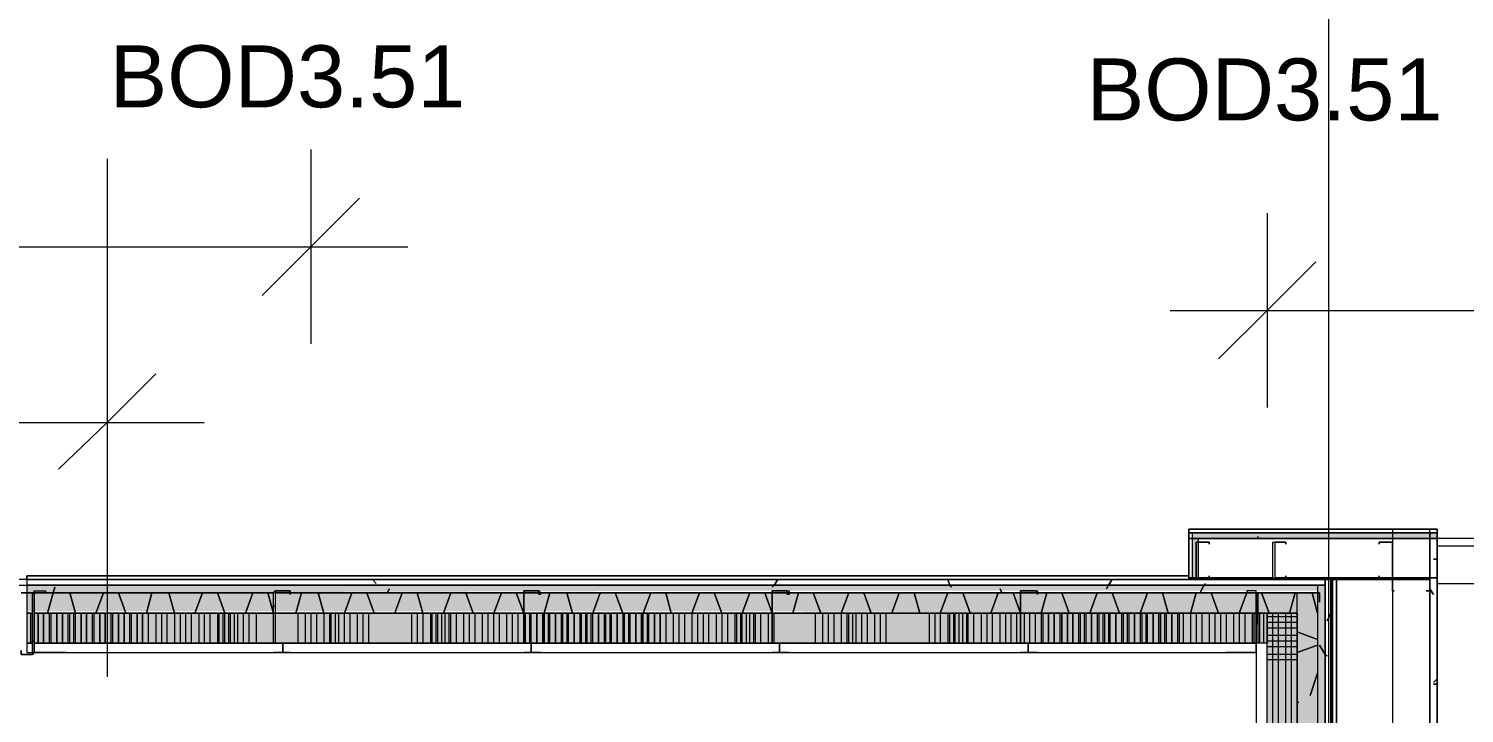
# Model space of a CAD drawing. Header units: metres. Extents: x -2 to 237, y -8 to 52.
# Drawn here: x 32.766 to 36.29, y 33.241 to 34.92 of the extents above; entities that cross this region are included whole.
import ezdxf

# ---------------------------------------------------------------- set-up
doc = ezdxf.new("R2010")
doc.units = ezdxf.units.M
doc.layers.add('HVAC - Ductos', color=5, linetype='Continuous', lineweight=0)
doc.layers.add('PDF2_Text', color=7, linetype='Continuous', lineweight=0)
doc.layers.add('PDF2_Geometry', color=7, linetype='Continuous', lineweight=0, true_color=0xaaaaaa)
doc.layers.add('PDF2_Solid Fills', color=7, linetype='Continuous', lineweight=0, true_color=0xffffff)
doc.styles.add('PDF Helvetica', font='')
doc.styles.get('PDF Helvetica').set_extended_font_data('Helvetica')

msp = doc.modelspace()

# ---------------------------------------------------------------- hatches: boundary and pattern name
at = {"layer": 'PDF2_Solid Fills', "lineweight": 0, "transparency": 33554559}
for points in [[(35.6368, 33.6694), (36.2238, 33.6694), (36.2238, 33.6832), (35.623, 33.6832), (35.623, 33.5731), (35.6368, 33.5731)], [(35.9302, 33.541), (35.9302, 33.5547), (32.7612, 33.5547), (32.7612, 33.5364), (34.4902, 33.541)], [(35.9302, 27.9503), (35.9348, 27.9503), (35.9302, 27.9457), (35.9302, 27.2715), (35.9348, 27.2715), (35.9302, 27.267), (35.9302, 26.6616), (35.9348, 26.6616), (35.9302, 26.657), (35.9302, 25.7397), (35.9348, 25.7397), (35.9302, 25.7352), (35.9302, 25.1298), (35.9348, 25.1298), (35.9302, 25.1252), (35.9302, 23.4008), (35.9486, 23.4008), (35.9486, 33.5547), (35.9302, 33.5547), (35.9302, 32.9081), (35.9348, 32.9081), (35.9302, 32.9035), (35.9302, 32.2935), (35.9348, 32.2935), (35.9302, 32.2889), (35.9302, 31.3625), (35.9348, 31.3625), (35.9302, 31.3579), (35.9302, 30.0738), (35.9348, 30.0738), (35.9302, 30.0692), (35.9302, 29.4638), (35.9348, 29.4638), (35.9302, 29.4592), (35.9302, 28.5603), (35.9348, 28.5603), (35.9302, 28.5557)], [(35.9302, 27.9503), (35.9348, 27.9503), (35.9302, 27.9457), (35.9302, 27.2715), (35.9348, 27.2715), (35.9302, 27.267), (35.9302, 26.6616), (35.9348, 26.6616), (35.9302, 26.657), (35.9302, 25.7397), (35.9348, 25.7397), (35.9302, 25.7352), (35.9302, 25.1298), (35.9348, 25.1298), (35.9302, 25.1252), (35.9302, 23.4008), (35.9486, 23.4008), (35.9486, 33.5547), (35.9302, 33.5547), (35.9302, 32.9081), (35.9348, 32.9081), (35.9302, 32.9035), (35.9302, 32.2935), (35.9348, 32.2935), (35.9302, 32.2889), (35.9302, 31.3625), (35.9348, 31.3625), (35.9302, 31.3579), (35.9302, 30.0738), (35.9348, 30.0738), (35.9302, 30.0692), (35.9302, 29.4638), (35.9348, 29.4638), (35.9302, 29.4592), (35.9302, 28.5603), (35.9348, 28.5603), (35.9302, 28.5557)], [(35.8798, 31.9909), (35.8798, 33.4859), (35.8065, 33.4859), (35.8065, 23.5292), (35.8798, 23.5292), (35.8798, 25.0197), (35.8523, 25.0243), (35.8798, 25.0243), (35.8798, 25.0701), (35.8523, 25.0747), (35.8798, 25.0747), (35.8798, 26.3681), (35.8523, 26.3727), (35.8798, 26.3727), (35.8798, 26.4139), (35.8523, 26.4185), (35.8798, 26.4185), (35.8798, 27.8449), (35.8523, 27.8495), (35.8798, 27.8495), (35.8798, 27.8953), (35.8523, 27.8999), (35.8798, 27.8999), (35.8798, 29.2345), (35.8523, 29.2391), (35.8798, 29.2391), (35.8798, 30.6929), (35.8523, 30.6975), (35.8798, 30.6975), (35.8798, 31.9863), (35.8523, 31.9909)], [(35.8798, 31.9909), (35.8798, 33.4859), (35.8065, 33.4859), (35.8065, 23.5292), (35.8798, 23.5292), (35.8798, 25.0197), (35.8523, 25.0243), (35.8798, 25.0243), (35.8798, 25.0701), (35.8523, 25.0747), (35.8798, 25.0747), (35.8798, 26.3681), (35.8523, 26.3727), (35.8798, 26.3727), (35.8798, 26.4139), (35.8523, 26.4185), (35.8798, 26.4185), (35.8798, 27.8449), (35.8523, 27.8495), (35.8798, 27.8495), (35.8798, 27.8953), (35.8523, 27.8999), (35.8798, 27.8999), (35.8798, 29.2345), (35.8523, 29.2391), (35.8798, 29.2391), (35.8798, 30.6929), (35.8523, 30.6975), (35.8798, 30.6975), (35.8798, 31.9863), (35.8523, 31.9909)]]:
    msp.add_hatch(color=256, dxfattribs=at).paths.add_polyline_path(points)
h = msp.add_hatch(color=256, dxfattribs=at)
h.paths.add_polyline_path([(33.3665, 33.4905), (33.3665, 33.5364), (32.7612, 33.5364), (32.7612, 33.4905)])
h.paths.add_polyline_path([(33.3711, 33.5364), (33.3711, 33.4905), (35.2011, 33.4905), (35.7997, 33.486), (35.8065, 33.486), (35.8065, 33.4905), (35.8798, 33.4905), (35.8798, 33.5364)])
h = msp.add_hatch(color=256, dxfattribs=at)
h.paths.add_polyline_path([(33.3665, 33.4905), (33.3665, 33.5364), (32.7612, 33.5364), (32.7612, 33.4905)])
h.paths.add_polyline_path([(34.5911, 33.4905), (35.8655, 33.486), (35.8798, 33.486), (35.8798, 33.5364), (33.3711, 33.5364), (33.3711, 33.4905)])
h = msp.add_hatch(color=256, dxfattribs=at)
h.paths.add_polyline_path([(35.8798, 29.2391), (35.889, 29.2391), (35.8798, 29.2345), (35.8798, 29.1887), (35.9302, 29.1887), (35.9302, 33.5364), (35.8798, 33.5364), (35.8798, 31.9909), (35.889, 31.9909), (35.8798, 31.9863), (35.8798, 30.6975), (35.889, 30.6975), (35.8798, 30.6929)])
h.paths.add_polyline_path([(35.889, 26.3727), (35.8798, 26.3681), (35.8798, 25.0747), (35.889, 25.0747), (35.8798, 25.0701), (35.8798, 25.0243), (35.889, 25.0243), (35.8798, 25.0197), (35.8798, 23.4512), (35.9302, 23.4512), (35.9302, 29.1841), (35.8798, 29.1841), (35.8798, 27.8999), (35.889, 27.8999), (35.8798, 27.8953), (35.8798, 27.8495), (35.889, 27.8495), (35.8798, 27.8449), (35.8798, 26.4185), (35.889, 26.4185), (35.8798, 26.4139), (35.8798, 26.3727)])
h = msp.add_hatch(color=256, dxfattribs=at)
h.paths.add_polyline_path([(35.8798, 29.2391), (35.889, 29.2391), (35.8798, 29.2345), (35.8798, 29.1887), (35.9302, 29.1887), (35.9302, 33.5364), (35.8798, 33.5364), (35.8798, 31.9909), (35.889, 31.9909), (35.8798, 31.9863), (35.8798, 30.6975), (35.889, 30.6975), (35.8798, 30.6929)])
h.paths.add_polyline_path([(35.889, 26.3727), (35.8798, 26.3681), (35.8798, 25.0747), (35.889, 25.0747), (35.8798, 25.0701), (35.8798, 25.0243), (35.889, 25.0243), (35.8798, 25.0197), (35.8798, 23.4512), (35.9302, 23.4512), (35.9302, 29.1841), (35.8798, 29.1841), (35.8798, 27.8999), (35.889, 27.8999), (35.8798, 27.8953), (35.8798, 27.8495), (35.889, 27.8495), (35.8798, 27.8449), (35.8798, 26.4185), (35.889, 26.4185), (35.8798, 26.4139), (35.8798, 26.3727)])
h = msp.add_hatch(color=256, dxfattribs=at)
h.paths.add_polyline_path([(32.7749, 33.4126), (32.7749, 33.4859), (32.7612, 33.4859), (32.7612, 33.4126)])
h.paths.add_polyline_path([(35.7835, 33.4126), (35.8064, 33.4126), (35.8064, 33.4859), (35.7835, 33.4859)])
h.paths.add_polyline_path([(35.7789, 33.4126), (35.7789, 33.4859), (32.7795, 33.4859), (32.7795, 33.4126)])
h = msp.add_hatch(color=256, dxfattribs=at)
h.paths.add_polyline_path([(32.7749, 33.4126), (32.7749, 33.4859), (32.7612, 33.4859), (32.7612, 33.4126)])
h.paths.add_polyline_path([(35.7835, 33.4126), (35.8064, 33.4126), (35.8064, 33.4859), (35.7835, 33.4859)])
h.paths.add_polyline_path([(35.7789, 33.4126), (35.7789, 33.4859), (32.7795, 33.4859), (32.7795, 33.4126)])

# ---------------------------------------------------------------- linework, layer by layer
at = {"layer": 'HVAC - Ductos', "lineweight": 0}
for points in [[(35.9578, 32.7888), (35.9578, 38.9803), (35.9578, 40.7185)], [(33.4582, 34.6234), (33.4582, 34.3849), (33.4582, 34.1464)], [(33.5775, 34.5041), (33.4582, 34.3849), (33.339, 34.2657)], [(35.8065, 34.4675), (35.8065, 34.2289), (35.8065, 33.9905)], [(22.1898, 34.3849), (24.4554, 34.3849), (26.8357, 34.3849), (30.4589, 34.3849), (33.6968, 34.3849)], [(35.9257, 34.3482), (35.8065, 34.2289), (35.6872, 34.1097)], [(35.568, 34.2289), (42.4015, 34.2289)], [(32.9583, 34.1923), (32.9583, 33.9538), (32.9583, 33.7199)], [(33.0776, 34.073), (32.9583, 33.9538), (32.8392, 33.8391)], [(27.8355, 33.9538), (33.1968, 33.9538)]]:
    msp.add_lwpolyline(points, dxfattribs=at)
at = {"layer": 'PDF2_Geometry', "lineweight": 0}
for points in [[(32.9583, 34.6004), (32.9583, 33.33)], [(35.8202, 33.5731), (35.6368, 33.5731), (35.6322, 33.5731), (35.623, 33.5731), (35.6138, 33.5731), (35.6138, 33.6832), (35.6138, 33.6924), (36.1137, 33.6924), (36.1137, 33.5685)], [(35.8248, 33.5731), (36.1137, 33.5731), (36.2238, 33.5731), (36.2238, 33.6694), (35.6138, 33.6694), (35.6138, 33.5731), (35.6322, 33.5731), (35.8202, 33.5731)], [(35.623, 33.5731), (35.623, 33.6694), (35.623, 33.6832), (36.2238, 33.6832), (36.2238, 33.6924)], [(36.2238, 33.6832), (36.2238, 33.6694), (35.6368, 33.6694), (35.6368, 33.6602), (35.6368, 33.5731)], [(36.1321, 31.2342), (36.1321, 31.6377), (36.1321, 32.0413), (36.1321, 32.266), (36.1137, 32.266), (36.1321, 32.266), (36.2054, 32.266), (36.2054, 33.0824), (36.2054, 33.1741), (36.2054, 33.6924), (36.1137, 33.6924), (36.2054, 33.6924), (36.2238, 33.6924), (36.2238, 33.5731), (36.2238, 33.6694)], [(36.2238, 33.5731), (36.2238, 33.6694), (36.2238, 33.6832), (36.2238, 33.6924), (36.1137, 33.6924)], [(36.1137, 32.2752), (36.1137, 32.266), (36.2054, 32.266), (36.2054, 33.0824), (36.2054, 33.1741), (36.2054, 33.6694), (36.1137, 33.6694), (36.1137, 33.5685)], [(36.2054, 32.266), (36.2238, 32.266), (36.2238, 33.0824), (36.2238, 33.1741), (36.2238, 33.6924), (36.2054, 33.6924)], [(36.2238, 33.651), (38.9022, 33.651)], [(29.1472, 24.9142), (29.1472, 33.3209), (29.1472, 33.5364), (29.1472, 33.5547), (32.7612, 33.5547), (35.9302, 33.5547), (35.9302, 33.5364), (35.7789, 33.5364), (35.2011, 33.5364), (34.5911, 33.5364), (33.9811, 33.5364), (33.3711, 33.5364), (33.9811, 33.5364), (34.5911, 33.5364), (35.2011, 33.5364), (35.7789, 33.5364), (35.8798, 33.5364), (35.9302, 33.5364), (35.9302, 23.5521)], [(31.4036, 23.387), (35.9486, 23.387), (35.9486, 23.4008), (35.9486, 23.5521), (35.9486, 33.5547), (35.9302, 33.5547), (35.7789, 33.5547), (32.7612, 33.5547), (32.7612, 33.5364), (32.7612, 33.4859), (32.7749, 33.4859)], [(35.9486, 33.5685), (35.9624, 33.5685), (35.9624, 32.399), (35.9624, 33.5685), (35.9486, 33.5685), (35.7789, 33.5685), (32.7612, 33.5685), (32.7612, 33.5777), (35.6138, 33.5777), (32.7612, 33.5777), (32.7612, 33.5685), (32.0961, 33.5685)], [(35.6322, 33.5685), (32.7612, 33.5685), (32.7612, 33.5547), (35.9486, 33.5547), (35.9486, 33.5685), (32.7612, 33.5685), (35.9624, 33.5685), (35.8523, 33.5685), (36.0816, 33.5685), (35.8523, 33.5685), (35.9486, 33.5685), (35.9624, 33.5685), (35.9624, 23.5521)], [(35.3203, 33.5685), (32.7612, 33.5685)], [(35.6322, 33.5685), (32.7612, 33.5685), (32.7612, 33.5364), (32.7612, 33.3896), (32.7795, 33.3896)], [(35.3203, 33.5685), (32.7612, 33.5685)], [(35.7789, 33.5685), (35.8248, 33.5685), (35.6642, 33.5685), (35.8248, 33.5685), (35.6642, 33.5685)], [(35.8248, 33.5685), (35.7789, 33.5685), (35.6642, 33.5685)], [(36.1137, 25.1344), (36.1137, 24.8592), (36.2238, 24.8592), (36.2238, 32.266), (36.2238, 33.0824), (36.2238, 33.1741), (36.2238, 33.5731), (36.1137, 33.5731), (35.8248, 33.5731)], [(35.8523, 23.3686), (35.9624, 23.3686), (35.9624, 23.5521), (35.9624, 33.5685), (35.8523, 33.5685)], [(35.9624, 32.399), (36.1137, 32.399), (36.1137, 32.3806), (36.1137, 32.399), (35.9624, 32.399), (35.9624, 33.5685), (35.9624, 32.399), (35.9624, 32.3806), (36.0633, 32.3806), (36.0633, 32.2752), (36.0128, 32.2752), (36.0633, 32.2752), (36.0128, 32.2752), (36.0816, 32.2752), (36.0816, 32.3806), (36.1137, 32.3806), (36.0816, 32.3806), (36.0633, 32.3806), (35.9624, 32.3806), (35.9624, 31.9863), (35.9624, 32.3806)], [(35.9624, 33.5685), (35.9624, 23.3686), (35.9624, 33.5685)], [(33.3665, 33.5364), (32.7795, 33.5364), (32.7749, 33.5364)], [(35.7835, 33.4859), (35.8798, 33.4859), (35.8798, 33.5364), (35.7789, 33.5364), (35.2011, 33.5364), (34.5911, 33.5364), (33.9811, 33.5364), (33.3711, 33.5364)], [(35.7927, 33.5364), (35.7973, 33.5364)], [(35.8065, 26.3681), (35.8065, 27.8999), (35.8065, 29.1841), (35.8065, 30.6975), (35.8065, 31.9863), (35.8065, 33.4859), (35.8798, 33.4859), (35.8798, 32.9402), (35.8798, 32.3303), (35.8798, 32.0367), (35.8798, 31.9909), (35.8798, 32.0367), (35.8798, 32.3303), (35.8798, 32.9402), (35.8798, 33.5364), (35.9302, 33.5364), (35.9302, 23.4512)], [(36.1137, 33.541), (36.1137, 33.1925)], [(36.1137, 33.541), (36.1137, 33.1925)], [(32.7612, 33.4859), (32.7749, 33.4859), (32.7612, 33.4859), (32.7612, 33.4126), (32.7749, 33.4126)], [(35.8798, 31.9909), (35.8798, 32.0367), (35.8798, 32.3303), (35.8798, 32.9402), (35.8798, 33.4859), (35.8065, 33.4859), (35.7835, 33.4859), (35.8065, 33.4859), (35.8065, 33.4126), (35.7789, 33.4126), (32.7795, 33.4126)], [(32.7795, 33.4859), (35.7789, 33.4859)], [(33.3665, 33.5043), (33.3711, 33.5043)], [(32.7612, 33.4126), (32.7749, 33.4126), (32.7612, 33.4126), (32.7612, 33.3896), (32.7795, 33.3896)], [(35.8065, 32.8347), (35.8065, 32.8852), (35.8065, 33.4126), (35.7789, 33.4126), (32.7795, 33.4126), (35.7789, 33.4126), (35.7789, 33.3896)], [(32.8575, 33.3896), (35.7055, 33.3896)], [(32.8575, 33.3896), (35.7055, 33.3896)], [(35.7789, 33.3896), (35.7789, 32.9173), (33.3253, 32.9173), (33.3253, 32.8989), (33.3253, 32.7292), (33.3253, 24.1162), (33.3253, 23.9465), (33.3253, 23.9328), (35.7789, 23.9328), (35.7789, 23.5521)], [(33.3711, 33.3896), (33.3665, 33.3896), (33.3711, 33.3896)], [(34.0178, 33.3896), (34.0224, 33.3896), (34.0178, 33.3896)], [(34.6278, 33.3896), (34.6324, 33.3896), (34.6278, 33.3896)], [(35.2377, 33.3896), (35.2423, 33.3896), (35.2377, 33.3896)], [(35.2377, 33.3896), (35.2423, 33.3896), (35.2377, 33.3896)]]:
    msp.add_lwpolyline(points, dxfattribs=at)
for points in [[(36.2238, 33.6924), (35.6138, 33.6924), (35.6138, 33.6832), (36.2238, 33.6832)], [(35.6138, 33.6832), (35.6138, 33.6694), (36.2238, 33.6694), (36.2238, 33.6832)], [(35.6138, 33.6786), (35.6138, 33.5685), (35.6322, 33.5685), (35.6138, 33.5685), (35.6138, 33.6602)], [(35.6322, 33.5685), (35.6322, 33.5731), (35.6322, 33.6602), (35.6642, 33.6602), (35.6642, 33.6556), (35.6642, 33.6602), (35.6322, 33.6602), (35.6322, 33.5731), (35.6322, 33.5685), (35.6642, 33.5685)], [(35.8248, 33.5685), (35.8202, 33.5731), (35.8202, 33.6602), (35.8248, 33.6602), (35.8523, 33.6602), (35.8523, 33.6556), (35.8523, 33.6602), (35.8248, 33.6602), (35.8248, 33.5731), (35.8248, 33.5685), (35.8523, 33.5685)], [(36.0816, 33.6556), (36.0816, 33.6602)], [(36.1091, 33.6602), (36.1137, 33.6602), (36.1137, 33.5731), (36.1137, 33.5685), (36.1091, 33.5685), (36.0816, 33.5685), (36.0816, 33.5777), (36.0816, 33.5685), (36.1091, 33.5685), (36.1137, 33.5731), (36.1137, 33.6602), (36.1091, 33.6602), (36.0816, 33.6602)], [(36.2054, 32.266), (36.2238, 32.266), (36.2238, 33.0824), (36.2238, 33.1741), (36.2238, 33.6832), (36.2054, 33.6832), (36.2054, 33.1741), (36.2054, 33.0824)], [(36.2238, 32.266), (36.2238, 33.0824), (36.2238, 33.1741), (36.2238, 33.6924), (36.2238, 33.1741), (36.2238, 33.0824)], [(38.9022, 33.6694), (36.2238, 33.6694), (36.2238, 33.5593), (38.9022, 33.5593)], [(35.6642, 33.5777), (35.6642, 33.5685)], [(35.8523, 33.5777), (35.8523, 33.5685)], [(35.9486, 23.4008), (35.9486, 33.5547), (35.9302, 33.5547), (35.9302, 33.5364), (35.9302, 23.4008)], [(35.9486, 33.5685), (35.9486, 23.387), (35.9624, 23.387), (35.9624, 33.5685)], [(35.967, 33.5685), (35.967, 32.399), (35.967, 33.5685), (35.967, 32.399), (35.967, 33.5685), (35.9716, 33.5685)], [(35.9762, 33.5685), (35.9762, 32.399)], [(35.9762, 33.5685), (35.9762, 32.399)], [(36.1137, 33.5685), (36.1091, 33.5685)], [(36.1137, 33.5685), (36.1183, 33.5685), (36.2054, 33.5685), (36.2054, 33.541), (36.1963, 33.541), (36.2054, 33.541), (36.2054, 33.5685), (36.1183, 33.5685), (36.1137, 33.5685), (36.1137, 33.541)], [(32.7749, 33.5364), (32.7795, 33.5364), (32.7795, 33.3896), (32.7749, 33.385), (32.7474, 33.385), (32.7474, 33.3942), (32.7474, 33.385), (32.7749, 33.385), (32.7749, 33.3896), (32.7749, 33.5364), (32.7474, 33.5364)], [(33.3665, 33.5364), (32.7795, 33.5364), (32.7749, 33.5364), (32.7795, 33.5364)], [(32.807, 33.541), (32.807, 33.5364), (32.7795, 33.5364), (32.7795, 33.3896), (32.8575, 33.3896), (32.7795, 33.3896), (32.7795, 33.541)], [(33.3895, 33.4126), (33.3895, 33.3896), (33.3711, 33.3896), (33.4078, 33.3896), (33.4032, 33.3896), (33.4078, 33.3896), (33.3711, 33.3896), (33.3895, 33.3896), (33.3895, 33.4126), (33.3711, 33.4126), (33.3665, 33.4126), (33.3665, 33.5364), (33.3711, 33.541), (33.4078, 33.541), (33.4078, 33.5364), (33.4078, 33.5319), (33.4078, 33.5364), (33.4078, 33.541), (33.3711, 33.541), (33.3711, 33.5364), (33.3711, 33.4126), (33.4078, 33.4126)], [(33.9995, 33.4126), (33.9995, 33.3896), (33.9811, 33.3896), (34.0178, 33.3896), (34.0132, 33.3896), (34.0178, 33.3896), (33.9811, 33.3896), (33.9995, 33.3896), (33.9995, 33.4126), (33.9811, 33.4126), (33.9811, 33.5364), (33.9811, 33.541), (34.0178, 33.541), (34.0224, 33.5364), (34.0224, 33.5319), (34.0178, 33.5319), (34.0178, 33.5364), (34.0178, 33.541), (33.9811, 33.541), (33.9811, 33.5364), (33.9811, 33.4126), (34.0224, 33.4126)], [(34.6094, 33.4126), (34.6094, 33.3896), (34.5911, 33.3896), (34.6278, 33.3896), (34.6232, 33.3896), (34.6278, 33.3896), (34.5911, 33.3896), (34.6094, 33.3896), (34.6094, 33.4126), (34.5911, 33.4126), (34.5911, 33.5364), (34.5911, 33.541), (34.6278, 33.541), (34.6324, 33.541), (34.6324, 33.5364), (34.6324, 33.5319), (34.6278, 33.5319), (34.6278, 33.5364), (34.6278, 33.541), (34.5911, 33.541), (34.5911, 33.5364), (34.5911, 33.4126), (34.6324, 33.4126)], [(35.2194, 33.4126), (35.2194, 33.3896), (35.2011, 33.3896), (35.2377, 33.3896), (35.2331, 33.3896), (35.2377, 33.3896), (35.2011, 33.3896), (35.2194, 33.3896), (35.2194, 33.4126), (35.2011, 33.4126), (35.2011, 33.5364), (35.2011, 33.541), (35.2377, 33.541), (35.2423, 33.541), (35.2423, 33.5364), (35.2423, 33.5319), (35.2423, 33.5364), (35.2377, 33.541), (35.2011, 33.541), (35.2011, 33.5364), (35.2011, 33.4126), (35.2423, 33.4126)], [(35.7789, 33.541), (35.756, 33.541), (35.756, 33.5364), (35.7789, 33.5364), (35.7789, 33.3896), (35.7055, 33.3896), (35.7789, 33.3896)], [(35.7835, 33.5364), (35.7835, 33.4585), (35.7835, 33.5364), (35.9348, 33.5364)], [(35.9348, 33.5135), (35.9348, 33.5364)], [(36.1183, 33.541), (36.1137, 33.541)], [(32.7795, 33.4859), (35.7789, 33.4859)], [(35.7789, 33.4126), (35.7789, 33.3896), (35.7789, 32.8852), (35.8065, 32.8852), (35.8065, 33.4126)]]:
    msp.add_lwpolyline(points, close=True, dxfattribs=at)
at = {"layer": 'PDF2_Geometry', "color": 7, "lineweight": 0, "true_color": 0xffffff}
for points in [[(35.7835, 33.674), (35.7835, 33.6694)], [(36.2238, 33.619), (36.2146, 33.619)], [(36.2054, 33.5456), (36.2146, 33.5319)], [(36.2146, 33.3163), (36.2238, 33.3254)], [(36.2238, 33.3117), (36.2146, 33.3117)]]:
    msp.add_lwpolyline(points, close=True, dxfattribs=at)
at = {"layer": 'PDF2_Geometry', "color": 254, "lineweight": 0, "true_color": 0xeaeaea}
for points in [[(33.6096, 33.5685), (33.6188, 33.5593)], [(34.5957, 33.5547), (34.6048, 33.5685), (34.5957, 33.5547), (34.5911, 33.5502)], [(35.0222, 33.5685), (35.0268, 33.5547), (35.0314, 33.5502), (35.0268, 33.5547)], [(35.4166, 33.5547), (35.4258, 33.5685), (35.4166, 33.5547), (35.412, 33.5456)], [(35.6505, 33.5547), (35.6551, 33.5593), (35.6505, 33.5547), (35.6414, 33.5364)], [(32.8254, 33.5364), (32.83, 33.5502)], [(33.6463, 33.5364), (33.6509, 33.5456)], [(35.1506, 33.5456), (35.1552, 33.5364)], [(32.7886, 33.4859), (32.7886, 33.4126)], [(32.8024, 33.4859), (32.8024, 33.4126)], [(32.8346, 33.4859), (32.8346, 33.4126)], [(32.8483, 33.4859), (32.8483, 33.4126)], [(32.8942, 33.4859), (32.8942, 33.4126)], [(32.9079, 33.4859), (32.9079, 33.4126)], [(32.94, 33.4859), (32.94, 33.4126)], [(32.9537, 33.4859), (32.9537, 33.4126)], [(32.9859, 33.4859), (32.9859, 33.4126)], [(32.9997, 33.4126), (32.9997, 33.4859)], [(33.0317, 33.4859), (33.0317, 33.4126)], [(33.0455, 33.4859), (33.0455, 33.4126)], [(34.0132, 33.4859), (34.0132, 33.4126)], [(34.0316, 33.4859), (34.0316, 33.4126)], [(34.059, 33.4859), (34.059, 33.4126)], [(34.105, 33.4859), (34.105, 33.4126)], [(34.1645, 33.4859), (34.1645, 33.4126)], [(34.2104, 33.4859), (34.2104, 33.4126)], [(34.2563, 33.4859), (34.2563, 33.4126)], [(34.2701, 33.4126), (34.2701, 33.4859)], [(34.3021, 33.4859), (34.3021, 33.4126)], [(34.3159, 33.4859), (34.3159, 33.4126)], [(35.2698, 33.4859), (35.2698, 33.4126)], [(35.2836, 33.4859), (35.2836, 33.4126)], [(35.302, 33.4859), (35.302, 33.4126)], [(35.3157, 33.4859), (35.3157, 33.4126)], [(35.3294, 33.4859), (35.3294, 33.4126)], [(35.3754, 33.4859), (35.3754, 33.4126)], [(35.4349, 33.4859), (35.4349, 33.4126)], [(35.4808, 33.4859), (35.4808, 33.4126)], [(35.5267, 33.4859), (35.5267, 33.4126)], [(35.5404, 33.4126), (35.5404, 33.4859)], [(35.5725, 33.4859), (35.5725, 33.4126)], [(35.9532, 33.4676), (35.9624, 33.4859)], [(35.9486, 33.385), (35.9532, 33.3805), (35.9486, 33.385), (35.9348, 33.408)]]:
    msp.add_lwpolyline(points, close=True, dxfattribs=at)
at = {"layer": 'PDF2_Geometry', "color": 254, "lineweight": 0, "true_color": 0xdddddd}
for points in [[(32.8254, 33.5364), (32.8116, 33.4859)], [(32.8666, 33.5364), (32.8804, 33.4859)], [(32.9492, 33.5364), (32.9309, 33.4859)], [(32.9859, 33.5364), (33.0043, 33.4859)], [(33.0684, 33.5364), (33.0547, 33.4859)], [(33.1097, 33.5364), (33.1235, 33.4859)], [(33.1923, 33.5364), (33.174, 33.4859)], [(33.2289, 33.5364), (33.2473, 33.4859)], [(33.3161, 33.5364), (33.2977, 33.4859)], [(33.3528, 33.5364), (33.3665, 33.4859)], [(33.4354, 33.5364), (33.4216, 33.4859)], [(33.4766, 33.5364), (33.4904, 33.4859)], [(33.5592, 33.5364), (33.5408, 33.4859)], [(33.5959, 33.5364), (33.6142, 33.4859)], [(33.683, 33.5364), (33.6647, 33.4859)], [(33.7197, 33.5364), (33.7334, 33.4859)], [(33.8022, 33.5364), (33.7839, 33.4859)], [(33.839, 33.5364), (33.8573, 33.4859)], [(33.9261, 33.5364), (33.9077, 33.4859)], [(33.9627, 33.5364), (33.9811, 33.4859)], [(34.0453, 33.5364), (34.0316, 33.4859)], [(34.0866, 33.5364), (34.1004, 33.4859)], [(34.1691, 33.5364), (34.1508, 33.4859)], [(34.2058, 33.5364), (34.2242, 33.4859)], [(34.293, 33.5364), (34.2747, 33.4859)], [(34.3296, 33.5364), (34.3434, 33.4859)], [(34.4122, 33.5364), (34.3939, 33.4859)], [(34.4489, 33.5364), (34.4672, 33.4859)], [(34.5361, 33.5364), (34.5177, 33.4859)], [(34.5727, 33.5364), (34.5911, 33.4859)], [(34.6553, 33.5364), (34.6415, 33.4859)], [(34.692, 33.5364), (34.7103, 33.4859)], [(34.7791, 33.5364), (34.7608, 33.4859)], [(34.8158, 33.5364), (34.8341, 33.4859)], [(34.9029, 33.5364), (34.8846, 33.4859)], [(34.9397, 33.5364), (34.9534, 33.4859)], [(35.0222, 33.5364), (35.0038, 33.4859)], [(35.0589, 33.5364), (35.0772, 33.4859)], [(35.146, 33.5364), (35.1277, 33.4859)], [(35.1827, 33.5364), (35.2011, 33.4859)], [(35.2652, 33.5364), (35.2515, 33.4859)], [(35.302, 33.5364), (35.3203, 33.4859)], [(35.3891, 33.5364), (35.3708, 33.4859)], [(35.4258, 33.5364), (35.4441, 33.4859)], [(35.5129, 33.5364), (35.4946, 33.4859)], [(35.5496, 33.5364), (35.5634, 33.4859)], [(35.6322, 33.5364), (35.6184, 33.4859)], [(35.6688, 33.5364), (35.6872, 33.4859)], [(35.756, 33.5364), (35.7376, 33.4859)], [(35.7927, 33.5364), (35.811, 33.4859)], [(35.8753, 33.5364), (35.8615, 33.4859)], [(35.9165, 33.5364), (35.9302, 33.4859)], [(35.8798, 33.4402), (35.9302, 33.4218)], [(35.9302, 33.408), (35.8798, 33.3896)], [(35.9302, 33.3392), (35.9119, 33.2842)], [(35.8798, 33.2705), (35.8844, 33.2659)]]:
    msp.add_lwpolyline(points, close=True, dxfattribs=at)
at = {"layer": 'PDF2_Geometry', "color": 254, "lineweight": 0, "true_color": 0xeaeaea}
for points in [[(32.7703, 33.4859), (32.7703, 33.4126)], [(32.7749, 33.4126), (32.7749, 33.4859)], [(32.8162, 33.4859), (32.8162, 33.4126)], [(32.8208, 33.4126), (32.8208, 33.4859)], [(32.862, 33.4859), (32.862, 33.4126)], [(32.8666, 33.4126), (32.8666, 33.4859)], [(32.8758, 33.4859), (32.8758, 33.4126)], [(32.8804, 33.4126), (32.8804, 33.4859)], [(32.9217, 33.4859), (32.9217, 33.4126)], [(32.9263, 33.4126), (32.9263, 33.4859)], [(32.9675, 33.4859), (32.9675, 33.4126)], [(32.9721, 33.4126), (32.9721, 33.4859)], [(32.9997, 33.4126), (32.9997, 33.4859)], [(33.0134, 33.4859), (33.0134, 33.4126)], [(33.018, 33.4126), (33.018, 33.4859)], [(33.0592, 33.4859), (33.0592, 33.4126)], [(33.0776, 33.4859), (33.0776, 33.4126)], [(33.0914, 33.4859), (33.0914, 33.4126)], [(33.1051, 33.4859), (33.1051, 33.4126)], [(33.1235, 33.4859), (33.1235, 33.4126)], [(33.1372, 33.4859), (33.1372, 33.4126)], [(33.151, 33.4859), (33.151, 33.4126)], [(33.1648, 33.4859), (33.1648, 33.4126)], [(33.1831, 33.4859), (33.1831, 33.4126)], [(33.1968, 33.4859), (33.1968, 33.4126)], [(33.2106, 33.4859), (33.2106, 33.4126)], [(33.2289, 33.4859), (33.2289, 33.4126)], [(33.2335, 33.4126), (33.2335, 33.4859)], [(33.2427, 33.4859), (33.2427, 33.4126)], [(33.2473, 33.4126), (33.2473, 33.4859)], [(33.2565, 33.4859), (33.2565, 33.4126)], [(33.2611, 33.4126), (33.2611, 33.4859)], [(33.2703, 33.4859), (33.2703, 33.4126)], [(33.2794, 33.4126), (33.2794, 33.4859)], [(33.2932, 33.4126), (33.2932, 33.4859)], [(33.3069, 33.4126), (33.3069, 33.4859)], [(33.3253, 33.4126), (33.3253, 33.4859)], [(33.4262, 33.4859), (33.4262, 33.4126)], [(33.4445, 33.4859), (33.4445, 33.4126)], [(33.4582, 33.4859), (33.4582, 33.4126)], [(33.472, 33.4859), (33.472, 33.4126)], [(33.4904, 33.4859), (33.4904, 33.4126)], [(33.5041, 33.4859), (33.5041, 33.4126)], [(33.5087, 33.4126), (33.5087, 33.4859)], [(33.5179, 33.4859), (33.5179, 33.4126)], [(33.5271, 33.4126), (33.5271, 33.4859)], [(33.5408, 33.4126), (33.5408, 33.4859)], [(33.5546, 33.4126), (33.5546, 33.4859)], [(33.5729, 33.4126), (33.5729, 33.4859)], [(33.5867, 33.4126), (33.5867, 33.4859)], [(33.6005, 33.4126), (33.6005, 33.4859)], [(33.7059, 33.4859), (33.7059, 33.4126)], [(33.7197, 33.4859), (33.7197, 33.4126)], [(33.7334, 33.4859), (33.7334, 33.4126)], [(33.7518, 33.4859), (33.7518, 33.4126)], [(33.7564, 33.4126), (33.7564, 33.4859)], [(33.7656, 33.4859), (33.7656, 33.4126)], [(33.7702, 33.4126), (33.7702, 33.4859)], [(33.7793, 33.4859), (33.7793, 33.4126)], [(33.7885, 33.4126), (33.7885, 33.4859)], [(33.7976, 33.4859), (33.7976, 33.4126)], [(33.8022, 33.4126), (33.8022, 33.4859)], [(33.816, 33.4126), (33.816, 33.4859)], [(33.8344, 33.4126), (33.8344, 33.4859)], [(33.8481, 33.4126), (33.8481, 33.4859)], [(33.8619, 33.4126), (33.8619, 33.4859)], [(33.8802, 33.4126), (33.8802, 33.4859)], [(33.8939, 33.4126), (33.8939, 33.4859)], [(33.9077, 33.4126), (33.9077, 33.4859)], [(33.9215, 33.4126), (33.9215, 33.4859)], [(33.9399, 33.4126), (33.9399, 33.4859)], [(33.9536, 33.4126), (33.9536, 33.4859)], [(33.9673, 33.4126), (33.9673, 33.4859)], [(33.9811, 33.4859), (33.9811, 33.4126)], [(33.9857, 33.4126), (33.9857, 33.4859)], [(33.9949, 33.4859), (33.9949, 33.4126)], [(33.9995, 33.4126), (33.9995, 33.4859)], [(34.027, 33.4859), (34.027, 33.4126)], [(34.0407, 33.4859), (34.0407, 33.4126)], [(34.0453, 33.4126), (34.0453, 33.4859)], [(34.0728, 33.4859), (34.0728, 33.4126)], [(34.0774, 33.4126), (34.0774, 33.4859)], [(34.0866, 33.4859), (34.0866, 33.4126)], [(34.0912, 33.4126), (34.0912, 33.4859)], [(34.1187, 33.4859), (34.1187, 33.4126)], [(34.1233, 33.4126), (34.1233, 33.4859)], [(34.1324, 33.4859), (34.1324, 33.4126)], [(34.137, 33.4126), (34.137, 33.4859)], [(34.1462, 33.4859), (34.1462, 33.4126)], [(34.1508, 33.4126), (34.1508, 33.4859)], [(34.1783, 33.4859), (34.1783, 33.4126)], [(34.1829, 33.4126), (34.1829, 33.4859)], [(34.1921, 33.4859), (34.1921, 33.4126)], [(34.1967, 33.4126), (34.1967, 33.4859)], [(34.2242, 33.4859), (34.2242, 33.4126)], [(34.2287, 33.4126), (34.2287, 33.4859)], [(34.2379, 33.4859), (34.2379, 33.4126)], [(34.2425, 33.4126), (34.2425, 33.4859)], [(34.2747, 33.4126), (34.2747, 33.4859)], [(34.2838, 33.4859), (34.2838, 33.4126)], [(34.2884, 33.4126), (34.2884, 33.4859)], [(34.3296, 33.4859), (34.3296, 33.4126)], [(34.348, 33.4859), (34.348, 33.4126)], [(34.3618, 33.4859), (34.3618, 33.4126)], [(34.3755, 33.4859), (34.3755, 33.4126)], [(34.3939, 33.4859), (34.3939, 33.4126)], [(34.4076, 33.4859), (34.4076, 33.4126)], [(34.4214, 33.4859), (34.4214, 33.4126)], [(34.4351, 33.4859), (34.4351, 33.4126)], [(34.4535, 33.4859), (34.4535, 33.4126)], [(34.4672, 33.4859), (34.4672, 33.4126)], [(34.481, 33.4859), (34.481, 33.4126)], [(34.4994, 33.4859), (34.4994, 33.4126)], [(34.5039, 33.4126), (34.5039, 33.4859)], [(34.5131, 33.4859), (34.5131, 33.4126)], [(34.5177, 33.4126), (34.5177, 33.4859)], [(34.5269, 33.4859), (34.5269, 33.4126)], [(34.5361, 33.4126), (34.5361, 33.4859)], [(34.5452, 33.4859), (34.5452, 33.4126)], [(34.5498, 33.4126), (34.5498, 33.4859)], [(34.5635, 33.4126), (34.5635, 33.4859)], [(34.5819, 33.4126), (34.5819, 33.4859)], [(34.5957, 33.4126), (34.5957, 33.4859)], [(34.6966, 33.4859), (34.6966, 33.4126)], [(34.7149, 33.4859), (34.7149, 33.4126)], [(34.7286, 33.4859), (34.7286, 33.4126)], [(34.7424, 33.4859), (34.7424, 33.4126)], [(34.7608, 33.4859), (34.7608, 33.4126)], [(34.7746, 33.4859), (34.7746, 33.4126)], [(34.7791, 33.4126), (34.7791, 33.4859)], [(34.7883, 33.4859), (34.7883, 33.4126)], [(34.7975, 33.4126), (34.7975, 33.4859)], [(34.8112, 33.4126), (34.8112, 33.4859)], [(34.825, 33.4126), (34.825, 33.4859)], [(34.8433, 33.4126), (34.8433, 33.4859)], [(34.8571, 33.4126), (34.8571, 33.4859)], [(34.8709, 33.4126), (34.8709, 33.4859)], [(34.9763, 33.4859), (34.9763, 33.4126)], [(34.99, 33.4859), (34.99, 33.4126)], [(35.0038, 33.4859), (35.0038, 33.4126)], [(35.0222, 33.4859), (35.0222, 33.4126)], [(35.0268, 33.4126), (35.0268, 33.4859)], [(35.036, 33.4859), (35.036, 33.4126)], [(35.0406, 33.4126), (35.0406, 33.4859)], [(35.0497, 33.4859), (35.0497, 33.4126)], [(35.0589, 33.4126), (35.0589, 33.4859)], [(35.068, 33.4859), (35.068, 33.4126)], [(35.0726, 33.4126), (35.0726, 33.4859)], [(35.0864, 33.4126), (35.0864, 33.4859)], [(35.1047, 33.4126), (35.1047, 33.4859)], [(35.1185, 33.4126), (35.1185, 33.4859)], [(35.1323, 33.4126), (35.1323, 33.4859)], [(35.1506, 33.4126), (35.1506, 33.4859)], [(35.1643, 33.4126), (35.1643, 33.4859)], [(35.1781, 33.4126), (35.1781, 33.4859)], [(35.1919, 33.4126), (35.1919, 33.4859)], [(35.2103, 33.4126), (35.2103, 33.4859)], [(35.224, 33.4126), (35.224, 33.4859)], [(35.2377, 33.4126), (35.2377, 33.4859)], [(35.2515, 33.4859), (35.2515, 33.4126)], [(35.2561, 33.4126), (35.2561, 33.4859)], [(35.2974, 33.4859), (35.2974, 33.4126)], [(35.3432, 33.4859), (35.3432, 33.4126)], [(35.3478, 33.4126), (35.3478, 33.4859)], [(35.357, 33.4859), (35.357, 33.4126)], [(35.3616, 33.4126), (35.3616, 33.4859)], [(35.3891, 33.4859), (35.3891, 33.4126)], [(35.3937, 33.4126), (35.3937, 33.4859)], [(35.4028, 33.4859), (35.4028, 33.4126)], [(35.4074, 33.4126), (35.4074, 33.4859)], [(35.4166, 33.4859), (35.4166, 33.4126)], [(35.4212, 33.4126), (35.4212, 33.4859)], [(35.4487, 33.4859), (35.4487, 33.4126)], [(35.4533, 33.4126), (35.4533, 33.4859)], [(35.4625, 33.4859), (35.4625, 33.4126)], [(35.4671, 33.4126), (35.4671, 33.4859)], [(35.4946, 33.4859), (35.4946, 33.4126)], [(35.4991, 33.4126), (35.4991, 33.4859)], [(35.5083, 33.4859), (35.5083, 33.4126)], [(35.5129, 33.4126), (35.5129, 33.4859)], [(35.545, 33.4126), (35.545, 33.4859)], [(35.5542, 33.4859), (35.5542, 33.4126)], [(35.5588, 33.4126), (35.5588, 33.4859)], [(35.5863, 33.4859), (35.5863, 33.4126)], [(35.5909, 33.4126), (35.5909, 33.4859)], [(35.6001, 33.4859), (35.6001, 33.4126)], [(35.6184, 33.4859), (35.6184, 33.4126)], [(35.6322, 33.4859), (35.6322, 33.4126)], [(35.6459, 33.4859), (35.6459, 33.4126)], [(35.6642, 33.4859), (35.6642, 33.4126)], [(35.678, 33.4859), (35.678, 33.4126)], [(35.6918, 33.4859), (35.6918, 33.4126)], [(35.7055, 33.4859), (35.7055, 33.4126)], [(35.7239, 33.4859), (35.7239, 33.4126)], [(35.7376, 33.4859), (35.7376, 33.4126)], [(35.7514, 33.4859), (35.7514, 33.4126)], [(35.7698, 33.4859), (35.7698, 33.4126)], [(35.7743, 33.4126), (35.7743, 33.4859)], [(35.7835, 33.4859), (35.7835, 33.4126)], [(35.7881, 33.4126), (35.7881, 33.4859)], [(35.7973, 33.4859), (35.7973, 33.4126)], [(35.8202, 31.3992), (35.8202, 31.9863), (35.8202, 32.3303), (35.8202, 32.9402), (35.8202, 33.4859)], [(35.8339, 31.3992), (35.8339, 31.9863), (35.8339, 32.3303), (35.8339, 32.9402), (35.8339, 33.4859)], [(35.8523, 31.3992), (35.8523, 32.3303), (35.8523, 32.9402), (35.8523, 33.4859)], [(35.8661, 31.9909), (35.8661, 32.0367), (35.8661, 33.4859)], [(35.8798, 33.4768), (35.8065, 33.4768)], [(35.8798, 33.463), (35.8065, 33.463)], [(35.8798, 33.4493), (35.8065, 33.4493)], [(35.8798, 33.431), (35.8065, 33.431)], [(35.8798, 33.4172), (35.8065, 33.4172)], [(35.8798, 33.4034), (35.8065, 33.4034)], [(35.8798, 33.385), (35.8065, 33.385)], [(35.8798, 33.3713), (35.8065, 33.3713)]]:
    msp.add_lwpolyline(points, dxfattribs=at)
at = {"layer": 'PDF2_Geometry', "color": 254, "lineweight": 0, "true_color": 0xd2d2d2}
msp.add_lwpolyline([(32.7749, 33.4172), (32.7795, 33.4172)], dxfattribs=at)

# ---------------------------------------------------------------- texts
at = {"layer": 'PDF2_Text', "lineweight": 0, "char_height": 0.15205, "attachment_point": 4, "style": 'PDF Helvetica'}
for insert in [(32.9642, 34.8019), (35.3629, 34.7698)]:
    msp.add_mtext('BOD3.51', dxfattribs=dict(at, insert=insert))

doc.saveas('drawing.dxf')
